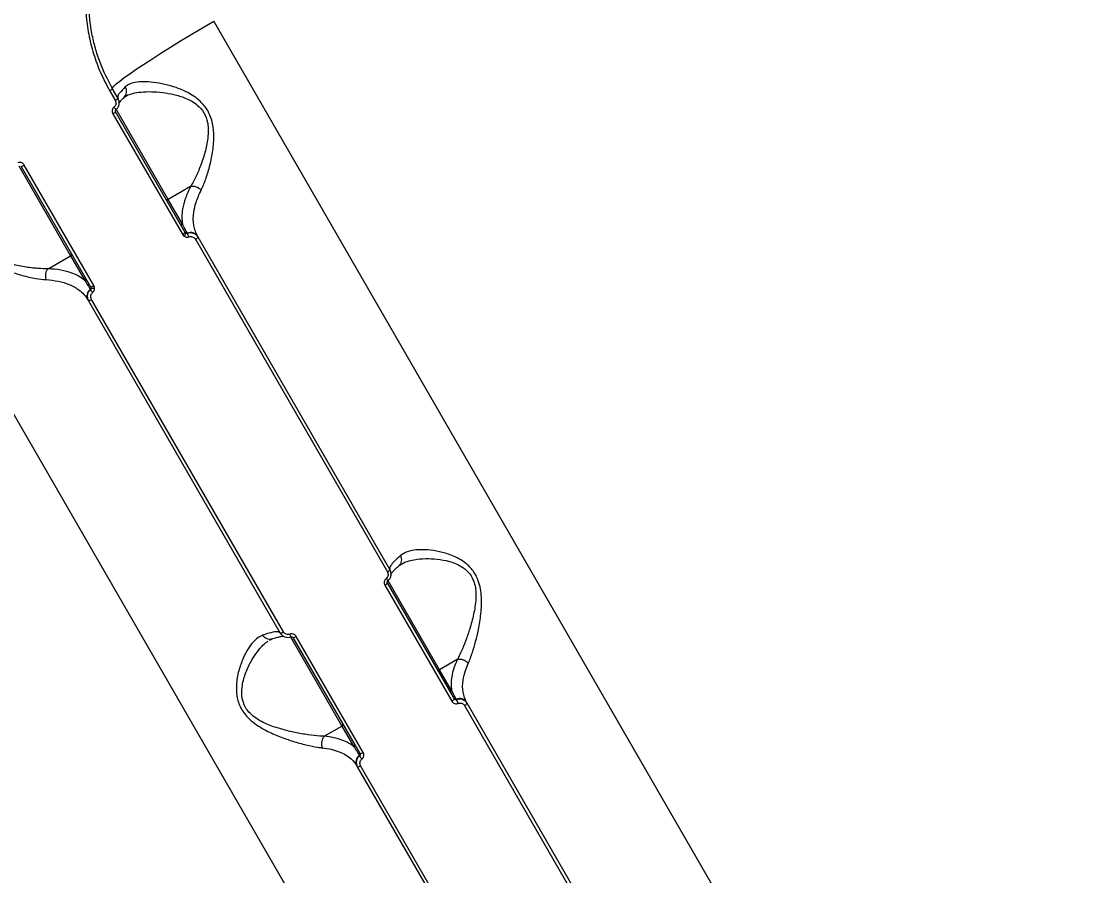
# Model space of a CAD drawing. Header units: millimetres. Extents: x -7447 to 8662, y -5576 to 6370.
# Drawn here: x 683.4 to 983.2, y -945.6 to -703 of the extents above; entities that cross this region are included whole.
import ezdxf

# ---------------------------------------------------------------- set-up
doc = ezdxf.new("R2010")
doc.units = ezdxf.units.MM
doc.layers.add('DiKom', color=7, linetype='Continuous')
doc.layers.add('DIKOM_ОБЪЕКТ', color=7, linetype='Continuous')
doc.styles.add('style1', font='arial.ttf', dxfattribs={"width": 0.8})
doc.dimstyles.new('1-50', dxfattribs={"dimtxt": 300, "dimasz": 200, "dimexe": 100, "dimexo": 0, "dimgap": 100, "dimtad": 1, "dimdec": 0, "dimtxsty": 'style1', "dimcen": 0, "dimclrd": 7, "dimclre": 7, "dimadec": 1, "dimazin": 2, "dimtfac": 1, "dimtdec": 0, "dimtmove": 1, "dimatfit": 3, "dimfxl": 0, "dimlwd": 25, "dimlwe": 18, "dimarcsym": 0})

# ---------------------------------------------------------------- blocks, each defined once
blk = doc.blocks.new('*D10')
at = {"color": 7, "linetype": 'Continuous', "lineweight": 18, "transparency": 16777216}
for p, q in [((-5489.75, 240.8), (-5489.75, 4573.49)), ((4778.18, -2126.78), (4778.18, 4573.49))]:
    blk.add_line(p, q, dxfattribs=at)
at = {"color": 7, "linetype": 'Continuous', "lineweight": 25, "transparency": 16777216}
blk.add_line((4578.18, 4473.49), (-5289.75, 4473.49), dxfattribs=at)
at = {"color": 7, "linetype": 'Continuous', "transparency": 16777216}
for points in [[(-5289.75, 4506.82), (-5289.75, 4440.16), (-5489.75, 4473.49)], [(4578.18, 4506.82), (4578.18, 4440.16), (4778.18, 4473.49)]]:
    blk.add_solid(points, dxfattribs=at)
at = {"layer": 'Defpoints', "color": 0, "linetype": 'Continuous', "transparency": 16777216}
for p in [(-5489.75, 4473.49), (-5489.75, 240.8), (4778.18, -2126.78)]:
    blk.add_point(p, dxfattribs=at)
at = {"color": 0, "linetype": 'Continuous', "lineweight": 15, "transparency": 16777216, "insert": (-777.31, 4726.76), "char_height": 300, "attachment_point": 5, "style": 'style1'}
blk.add_mtext('10300', dxfattribs=at)
blk = doc.blocks.new('*D11')
at = {"color": 7, "linetype": 'Continuous', "lineweight": 18, "transparency": 16777216}
for p, q in [((2045.4, 3512.26), (7772.09, 3512.26)), ((-1858.48, -4091.08), (7772.09, -4091.08))]:
    blk.add_line(p, q, dxfattribs=at)
at = {"color": 7, "linetype": 'Continuous', "lineweight": 25, "transparency": 16777216}
blk.add_line((7672.09, -3891.08), (7672.09, 3312.26), dxfattribs=at)
at = {"color": 7, "linetype": 'Continuous', "transparency": 16777216}
for points in [[(7638.76, 3312.26), (7705.42, 3312.26), (7672.09, 3512.26)], [(7638.76, -3891.08), (7705.42, -3891.08), (7672.09, -4091.08)]]:
    blk.add_solid(points, dxfattribs=at)
at = {"layer": 'Defpoints', "color": 0, "linetype": 'Continuous', "transparency": 16777216}
for p in [(2045.4, 3512.26), (7672.09, 3512.26), (-1858.48, -4091.08)]:
    blk.add_point(p, dxfattribs=at)
at = {"color": 0, "linetype": 'Continuous', "lineweight": 15, "transparency": 16777216, "insert": (7418.92, 3.22), "char_height": 300, "attachment_point": 5, "rotation": 90, "style": 'style1'}
blk.add_mtext('7600', dxfattribs=at)
blk = doc.blocks.new('*D12')
at = {"layer": 'Defpoints', "color": 0, "transparency": 16777216}
for p in [(-7446.93, 5919.72), (-7446.93, 736.93), (6905.53, -2412.68)]:
    blk.add_point(p, dxfattribs=at)
at = {"layer": 'DiKom', "color": 7, "lineweight": 18, "transparency": 16777216}
for p, q in [((-7446.93, 736.93), (-7446.93, 6019.72)), ((6905.53, -2412.68), (6905.53, 6019.72))]:
    blk.add_line(p, q, dxfattribs=at)
at = {"layer": 'DiKom', "color": 7, "lineweight": 25, "transparency": 16777216}
blk.add_line((6705.53, 5919.72), (-7246.93, 5919.72), dxfattribs=at)
at = {"layer": 'DiKom', "color": 7, "transparency": 16777216}
for points in [[(-7246.93, 5953.05), (-7246.93, 5886.39), (-7446.93, 5919.72)], [(6705.53, 5953.05), (6705.53, 5886.39), (6905.53, 5919.72)]]:
    blk.add_solid(points, dxfattribs=at)
at = {"layer": 'DiKom', "color": 0, "transparency": 16777216, "insert": (-918.31, 6173), "char_height": 300, "attachment_point": 5, "style": 'style1'}
blk.add_mtext('14300', dxfattribs=at)
blk = doc.blocks.new('*D13')
at = {"layer": 'Defpoints', "color": 0, "transparency": 16777216}
for p in [(2049.72, 5594.27), (-1141.86, -5576.35), (8561.69, -5576.35)]:
    blk.add_point(p, dxfattribs=at)
at = {"layer": 'DiKom', "color": 7, "lineweight": 18, "transparency": 16777216}
for p, q in [((2049.72, 5594.27), (8661.69, 5594.27)), ((-1141.86, -5576.35), (8661.69, -5576.35))]:
    blk.add_line(p, q, dxfattribs=at)
at = {"layer": 'DiKom', "color": 7, "lineweight": 25, "transparency": 16777216}
blk.add_line((8561.69, 5394.27), (8561.69, -5376.35), dxfattribs=at)
at = {"layer": 'DiKom', "color": 7, "transparency": 16777216}
for points in [[(8528.35, 5394.27), (8595.02, 5394.27), (8561.69, 5594.27)], [(8528.35, -5376.35), (8595.02, -5376.35), (8561.69, -5576.35)]]:
    blk.add_solid(points, dxfattribs=at)
at = {"layer": 'DiKom', "color": 0, "transparency": 16777216, "insert": (8308.52, 8.96), "char_height": 300, "attachment_point": 5, "rotation": 90, "style": 'style1'}
blk.add_mtext('11200', dxfattribs=at)

msp = doc.modelspace()

# ---------------------------------------------------------------- linework, layer by layer
at = {"layer": 'DIKOM_ОБЪЕКТ', "color": 7, "linetype": 'Continuous', "lineweight": 15}
for p, q in [((977.4, -1117.56), (738.07, -703.03)), ((710.91, -724.98), (709.31, -722.22)), ((708.51, -722.74), (710.11, -725.51)), ((713.02, -724.37), (713.2, -724.25)), ((725.15, -753.66), (710.36, -728.03)), ((709.42, -729.34), (729.17, -763.54)), ((729.96, -762.98), (710.22, -728.8)), ((682.69, -744.11), (697.42, -769.62)), ((683.38, -744.3), (703.11, -778.48)), ((703.99, -778.07), (684.24, -743.87)), ((731.49, -750), (725.15, -753.66)), ((729.2, -760.66), (725.15, -753.66)), ((647.14, -755.54), (886.47, -1170.07)), ((730.64, -763.33), (730.59, -763.24)), ((733.66, -764.39), (733.51, -764.14)), ((788.11, -858.71), (733.66, -764.39)), ((732.88, -764.96), (787.38, -859.35)), ((691.02, -773.32), (697.42, -769.62)), ((697.42, -769.62), (701.48, -776.66)), ((703.02, -779.16), (703.07, -779.25)), ((702.34, -782.14), (702.48, -782.39)), ((702.48, -782.39), (756.94, -876.71)), ((757.86, -876.39), (703.36, -782)), ((790.8, -857.5), (791.33, -857.15)), ((786.67, -863.14), (805.67, -896.04)), ((806.39, -895.37), (787.41, -862.49)), ((802.21, -887.12), (787.54, -861.72)), ((759.88, -877.8), (774.49, -903.12)), ((760.56, -877.99), (779.55, -910.87)), ((780.49, -910.58), (761.49, -877.67)), ((753.87, -878.8), (754.04, -878.69)), ((807.23, -884.21), (802.21, -887.12)), ((805.61, -893.01), (802.21, -887.12)), ((807.04, -895.65), (806.95, -895.5)), ((809.3, -897.31), (862.59, -989.62)), ((810.01, -896.64), (809.87, -896.39)), ((863.27, -988.88), (810.01, -896.64)), ((769.46, -906.02), (774.49, -903.12)), ((774.49, -903.12), (777.89, -909.01)), ((779.38, -911.42), (779.47, -911.57)), ((833.08, -1006.67), (779.78, -914.35)), ((778.7, -914.39), (778.84, -914.64)), ((778.84, -914.64), (832.09, -1006.88))]:
    msp.add_line(p, q, dxfattribs=at)
at = {"layer": 'DIKOM_ОБЪЕКТ', "color": 7, "linetype": 'Continuous', "lineweight": 15, "flags": 128}
msp.add_lwpolyline([(709.31, -722.22), (709.36, -721.94), (709.73, -721.48), (710.4, -720.85), (711.39, -720.05), (712.67, -719.08), (714.24, -717.96), (716.07, -716.7), (718.16, -715.3), (720.49, -713.79), (723.03, -712.17), (725.76, -710.46), (728.66, -708.67), (731.7, -706.83), (734.84, -704.94), (738.07, -703.03)], dxfattribs=at)
at = {"layer": 'DIKOM_ОБЪЕКТ', "color": 7, "linetype": 'Continuous', "lineweight": 15}
for centre, radius, start, end in [((706.59, -718.95), 4.25, 296.8627, 309.844), ((710.99, -722.94), 2.35, 318.4321, 32.8505), ((708.28, -721.88), 4.06, 296.72, 310.3014), ((703.9, -732.63), 7.84, 34.7464, 41.581), ((707.66, -725.81), 3.94, 296.5814, 310.6866), ((682.08, -740.58), 3.94, 289.3115, 303.4196), ((732.1, -753), 3.06, 39.5117, 101.3118), ((724.9, -753.26), 0.478, 212.9364, 302.6574), ((728.94, -760.26), 0.478, 212.937, 302.6569), ((728.07, -761.17), 2.62, 294.8822, 316.2353), ((726.56, -761.85), 3.86, 324.4564, 339.2531), ((730.4, -762.78), 0.5, 241.8147, 292.1477), ((731.53, -765.39), 2.35, 32.3288, 113.6345), ((720.97, -767.89), 10.69, 19.8908, 25.2406), ((731.82, -762.66), 2.53, 294.7669, 316.7171), ((697.2, -769.2), 0.478, 297.3444, 27.0627), ((701.26, -776.23), 0.478, 297.3431, 27.063), ((704.41, -781.05), 2.35, 126.3667, 207.67), ((702.72, -778.77), 0.5, 307.85, 358.1877), ((711.85, -773.15), 10.69, 214.759, 220.1093), ((702.49, -775.93), 2.62, 283.7671, 305.1173), ((703.84, -774.97), 3.86, 260.7442, 275.5449), ((701.9, -779.93), 2.53, 283.2806, 305.2337), ((786.87, -858.02), 1.43, 290.9673, 331.0344), ((786.16, -861.81), 1.42, 290.8512, 331.2992), ((763.97, -880.62), 30.11, 38.5203, 40.0589), ((756.96, -875.28), 1.43, 268.9656, 309.0327), ((788.59, -866.53), 30.76, 199.9531, 201.4593), ((760.6, -876.57), 1.42, 268.7008, 309.1488), ((801.95, -886.71), 0.478, 212.9352, 302.6587), ((805.35, -892.6), 0.478, 212.9352, 302.6587), ((805.24, -894.85), 1.27, 289.8906, 335.8262), ((806.76, -895.07), 0.469, 212.3317, 293.6373), ((807.89, -897.65), 2.35, 32.3281, 113.6344), ((799.55, -899.5), 8.42, 19.5762, 27.223), ((808.87, -896.14), 1.25, 289.8652, 336.273), ((774.27, -902.69), 0.478, 297.3413, 27.0648), ((777.67, -908.58), 0.478, 297.3413, 27.0648), ((779.1, -911.04), 0.469, 306.3627, 27.6683), ((779.68, -909.61), 1.27, 264.1738, 310.1094), ((780.77, -913.31), 2.35, 126.3672, 207.6703), ((778.97, -913.4), 1.25, 263.727, 310.1348), ((786.56, -907), 8.44, 212.7837, 220.4171)]:
    msp.add_arc(centre, radius, start, end, dxfattribs=at)
for points, knots in [([(714.93, -662.93), (713.54, -664.58), (710.76, -667.88), (707.55, -673.23), (705.07, -678.66), (703.3, -684.08), (702.13, -689.67), (701.61, -695.37), (701.72, -701.1), (702.46, -706.78), (703.86, -712.33), (705.82, -717.71), (707.61, -721.07), (708.51, -722.74)], [0, 0, 0, 0, 0.100969, 0.201936, 0.290338, 0.379023, 0.467424, 0.556113, 0.645089, 0.73378, 0.822425, 0.911353, 1, 1, 1, 1]), ([(709.31, -722.22), (708.04, -719.77), (706.12, -716.05), (704.41, -710.71), (703.12, -705.27), (702.54, -699.67), (702.65, -694.07), (703.24, -688.51), (704.52, -683.05), (706.46, -677.82), (708.56, -673.37), (711.46, -668.51), (714.18, -665.28), (715.55, -663.65)], [0, 0, 0, 0, 0.131218, 0.198784, 0.26635, 0.397568, 0.465157, 0.532745, 0.663479, 0.730815, 0.798151, 0.898244, 1, 1, 1, 1]), ([(712.96, -721.67), (712.38, -722.27), (711.21, -723.47), (710.73, -724.45), (710.84, -724.81), (710.87, -724.92)], [0, 0, 0, 0, 0.398482, 0.808525, 1, 1, 1, 1]), ([(734.46, -751.05), (734.9, -750.07), (735.79, -748.1), (736.91, -744.41), (737.81, -740.35), (738.2, -736.19), (737.96, -732.73), (737.24, -730.21), (736.2, -727.96), (734.56, -725.96), (732.54, -724.37), (730.24, -723.02), (727.41, -721.83), (724.1, -720.91), (720.91, -720.35), (718.06, -720.18), (715.72, -720.38), (714.01, -720.86), (713.28, -721.43), (712.96, -721.67)], [0, 0, 0, 0, 0.075908, 0.151905, 0.228634, 0.305187, 0.368861, 0.401619, 0.434331, 0.490458, 0.528235, 0.566084, 0.630877, 0.695771, 0.764523, 0.83323, 0.893681, 0.954064, 1, 1, 1, 1]), ([(710.33, -728.16), (710.37, -728.13), (710.61, -727.92), (710.99, -727.43), (711.26, -726.62), (711.26, -725.75), (711.02, -725.24), (710.91, -724.98)], [0, 0, 0, 0, 0.037107, 0.277962, 0.518762, 0.759346, 1, 1, 1, 1]), ([(711.14, -726.35), (711.14, -726.35), (711.14, -726.35), (711.29, -726.11), (711.64, -725.67), (712.13, -725.13), (712.59, -724.69), (712.77, -724.53)], [0, 0, 0, 0, 0.1146, 0.322684, 0.562815, 0.831541, 1, 1, 1, 1]), ([(712.84, -724.57), (712.86, -724.54), (712.92, -724.46), (713.1, -724.35), (713.22, -724.29)], [0, 0, 0, 0, 0.334441, 1, 1, 1, 1]), ([(713.2, -724.25), (713.22, -724.23), (713.72, -723.9), (715.11, -723.5), (717.45, -723.09), (720.33, -723), (723.48, -723.23), (726.75, -723.79), (729.51, -724.61), (731.75, -725.66), (733.66, -726.93), (735.46, -728.95), (736.18, -731.04), (736.56, -733.31), (736.52, -736.08), (735.75, -739.91), (734.53, -743.67), (733.08, -747.16), (732.03, -749.04), (731.49, -750)], [0, 0, 0, 0, 0.003698, 0.067519, 0.133023, 0.205974, 0.280421, 0.347931, 0.416817, 0.454514, 0.493112, 0.547644, 0.60151, 0.611242, 0.675539, 0.754935, 0.836973, 0.917468, 1, 1, 1, 1]), ([(709.76, -727.42), (709.74, -727.44), (709.59, -727.57), (709.37, -727.86), (709.21, -728.35), (709.21, -728.87), (709.35, -729.18), (709.42, -729.34)], [0, 0, 0, 0, 0.03729, 0.278224, 0.519036, 0.759557, 1, 1, 1, 1]), ([(710.11, -725.51), (710.18, -725.67), (710.32, -725.98), (710.32, -726.5), (710.16, -726.98), (709.93, -727.28), (709.78, -727.41), (709.76, -727.42)], [0, 0, 0, 0, 0.240471, 0.481007, 0.721876, 0.962859, 1, 1, 1, 1]), ([(710.22, -728.79), (710.22, -728.79), (710.18, -728.73), (710.15, -728.59), (710.17, -728.4), (710.24, -728.25), (710.32, -728.19), (710.35, -728.16)], [0, 0, 0, 0, 0.034463, 0.305443, 0.57823, 0.848096, 1, 1, 1, 1]), ([(675.79, -743.12), (675.43, -743.27), (674.71, -743.58), (673.5, -744.67), (672.18, -746.45), (670.83, -749.07), (669.65, -752.18), (668.81, -755.47), (668.35, -758.76), (668.37, -762.02), (669.02, -764.87), (670.12, -767.05), (671.24, -768.58), (672.61, -769.94), (674.48, -771.37), (676.84, -772.72), (680.08, -774.11), (683.74, -775.28), (687.45, -776.1), (689.51, -776.31), (690.45, -776.41)], [0, 0, 0, 0, 0.045077, 0.090183, 0.158888, 0.227684, 0.298405, 0.369113, 0.425049, 0.480819, 0.54082, 0.571384, 0.601955, 0.634467, 0.66703, 0.719847, 0.77277, 0.852885, 0.932986, 1, 1, 1, 1]), ([(684.24, -743.87), (684.23, -743.85), (684.13, -743.68), (683.88, -743.41), (683.42, -743.17), (682.91, -743.08), (682.58, -743.17), (682.42, -743.21)], [0, 0, 0, 0, 0.037233, 0.27788, 0.51859, 0.759225, 1, 1, 1, 1]), ([(691.02, -773.32), (691.02, -773.32), (690.08, -773.34), (688, -773.27), (684.34, -772.83), (680.74, -772.08), (677.56, -771.06), (675.28, -770.04), (673.48, -768.88), (671.97, -767.56), (671.01, -766.16), (670.19, -764.2), (669.83, -761.91), (670.1, -758.95), (670.83, -755.92), (671.98, -752.85), (673.43, -749.93), (675.02, -747.41), (676.5, -745.72), (677.55, -744.79), (678.03, -744.56), (678.13, -744.51)], [0, 0, 0, 0, 0.00005, 0.071227, 0.15495, 0.24082, 0.294616, 0.34949, 0.381066, 0.413515, 0.459199, 0.472036, 0.530604, 0.586773, 0.644846, 0.718812, 0.794273, 0.866517, 0.940522, 0.987561, 1, 1, 1, 1]), ([(731.49, -750), (730.97, -751.1), (729.9, -753.33), (729.18, -756.18), (728.93, -758.64), (729.11, -759.99), (729.2, -760.66)], [0, 0, 0, 0, 0.27945, 0.563418, 0.780711, 1, 1, 1, 1]), ([(733.51, -764.14), (733.07, -763.14), (732.17, -761.1), (732.24, -757.74), (732.98, -754.37), (733.94, -752.22), (734.46, -751.05)], [0, 0, 0, 0, 0.284864, 0.577747, 0.771567, 1, 1, 1, 1]), ([(730.59, -763.24), (730.17, -762.5), (729.69, -761.64), (729.25, -760.77), (729.2, -760.66)], [0, 0, 0, 0, 0.870778, 1, 1, 1, 1]), ([(729.17, -763.54), (729.21, -763.6), (729.34, -763.82), (729.55, -763.99), (729.7, -764.1)], [0, 0, 0, 0, 0.287894, 1, 1, 1, 1]), ([(729.7, -764.1), (729.82, -764.16), (730.08, -764.31), (730.55, -764.38), (730.87, -764.29), (731.02, -764.25)], [0, 0, 0, 0, 0.298613, 0.649045, 1, 1, 1, 1]), ([(730.17, -763.22), (730.11, -763.17), (730.03, -763.1), (729.97, -763), (729.96, -762.98)], [0, 0, 0, 0, 0.705256, 1, 1, 1, 1]), ([(730.64, -763.33), (730.6, -763.34), (730.54, -763.35), (730.43, -763.35), (730.3, -763.32), (730.21, -763.25), (730.17, -763.22)], [0, 0, 0, 0, 0.261821, 0.321043, 0.671591, 1, 1, 1, 1]), ([(733.66, -764.39), (733.62, -764.32), (733.43, -764.01), (732.96, -763.57), (732.23, -763.22), (731.42, -763.11), (730.9, -763.26), (730.64, -763.33)], [0, 0, 0, 0, 0.074899, 0.315164, 0.545141, 0.771493, 1, 1, 1, 1]), ([(731.02, -764.25), (731.18, -764.21), (731.5, -764.12), (731.99, -764.2), (732.44, -764.43), (732.73, -764.72), (732.85, -764.91), (732.88, -764.96)], [0, 0, 0, 0, 0.224968, 0.449591, 0.680331, 0.923811, 1, 1, 1, 1]), ([(691.02, -773.32), (690.86, -773.52), (690.55, -773.91), (690.29, -774.71), (690.24, -775.53), (690.35, -776.1), (690.44, -776.37), (690.45, -776.41)], [0, 0, 0, 0, 0.246249, 0.492476, 0.738718, 0.958036, 1, 1, 1, 1]), ([(691.02, -773.32), (691.02, -773.32), (691.02, -773.32), (691.02, -773.32), (691.02, -773.32)], [0, 0, 0, 0, 0.571185, 1, 1, 1, 1]), ([(701.48, -776.66), (700.95, -776.25), (699.88, -775.42), (697.63, -774.41), (694.77, -773.6), (692.28, -773.41), (691.02, -773.32)], [0, 0, 0, 0, 0.216072, 0.434111, 0.714767, 1, 1, 1, 1]), ([(690.45, -776.41), (691.63, -776.53), (694.02, -776.76), (697.18, -777.73), (699.58, -779.04), (701.3, -780.58), (701.99, -781.62), (702.34, -782.14)], [0, 0, 0, 0, 0.210647, 0.424751, 0.676207, 0.8374, 1, 1, 1, 1]), ([(701.48, -776.66), (701.94, -777.38), (702.47, -778.21), (702.96, -779.05), (703.02, -779.16)], [0, 0, 0, 0, 0.870219, 1, 1, 1, 1]), ([(703.07, -779.25), (702.87, -779.45), (702.45, -779.86), (702.15, -780.69), (702.12, -781.59), (702.37, -782.13), (702.48, -782.39)], [0, 0, 0, 0, 0.242516, 0.491701, 0.747273, 1, 1, 1, 1]), ([(703.22, -778.78), (703.22, -778.84), (703.23, -778.95), (703.19, -779.1), (703.12, -779.2), (703.08, -779.24), (703.07, -779.25)], [0, 0, 0, 0, 0.328279, 0.678688, 0.920365, 1, 1, 1, 1]), ([(703.11, -778.48), (703.14, -778.55), (703.19, -778.64), (703.21, -778.75), (703.22, -778.78)], [0, 0, 0, 0, 0.72095, 1, 1, 1, 1]), ([(703.68, -780.04), (703.79, -779.92), (704.02, -779.69), (704.2, -779.25), (704.21, -778.95), (704.21, -778.81)], [0, 0, 0, 0, 0.350963, 0.701392, 1, 1, 1, 1]), ([(704.21, -778.81), (704.21, -778.74), (704.18, -778.48), (704.07, -778.24), (703.99, -778.07)], [0, 0, 0, 0, 0.287937, 1, 1, 1, 1]), ([(703.36, -782), (703.29, -781.83), (703.13, -781.49), (703.14, -780.93), (703.31, -780.41), (703.56, -780.16), (703.68, -780.04)], [0, 0, 0, 0, 0.256631, 0.513665, 0.761205, 1, 1, 1, 1]), ([(810.36, -885.36), (810.76, -884.35), (811.49, -882.51), (812.45, -879.16), (813.29, -875.51), (814, -871.29), (814.19, -867.33), (813.85, -864.15), (813.19, -861.57), (811.84, -858.99), (809.82, -856.97), (807.7, -855.59), (805.16, -854.41), (802.12, -853.52), (798.73, -853.04), (795.62, -853.05), (792.94, -853.53), (791.73, -854.32), (791.14, -854.7)], [0, 0, 0, 0, 0.07855, 0.14306, 0.207605, 0.287217, 0.366551, 0.405754, 0.444853, 0.497446, 0.549692, 0.592271, 0.634938, 0.707298, 0.779729, 0.854484, 0.92914, 1, 1, 1, 1]), ([(791.14, -854.7), (790.5, -855.28), (789.24, -856.41), (788.24, -857.64), (787.96, -858.33), (788.05, -858.58), (788.08, -858.65)], [0, 0, 0, 0, 0.302893, 0.594464, 0.892036, 1, 1, 1, 1]), ([(790.77, -857.45), (790.83, -857.4), (791.09, -857.22), (791.35, -856.68), (791.49, -855.91), (791.38, -855.27), (791.22, -854.87), (791.16, -854.74), (791.14, -854.7)], [0, 0, 0, 0, 0.074958, 0.336608, 0.598262, 0.859908, 0.956753, 1, 1, 1, 1]), ([(791.36, -857.2), (791.68, -857), (792.66, -856.38), (795, -855.83), (798.09, -855.51), (801.48, -855.65), (804.46, -856.17), (806.95, -857.03), (808.98, -858.09), (810.88, -859.78), (812.04, -862.05), (812.49, -864.32), (812.54, -865.74), (812.47, -867.95), (812.03, -870.94), (811, -874.85), (809.85, -878.29), (808.6, -881.44), (807.75, -883.28), (807.24, -884.21), (807.24, -884.21)], [0, 0, 0, 0, 0.037507, 0.115979, 0.19668, 0.271958, 0.348888, 0.391545, 0.435143, 0.485929, 0.536349, 0.573221, 0.611744, 0.613715, 0.694747, 0.779146, 0.847245, 0.916512, 0.999958, 1, 1, 1, 1]), ([(787.38, -859.35), (787.44, -859.5), (787.58, -859.81), (787.58, -860.32), (787.42, -860.8), (787.19, -861.1), (787.04, -861.22), (787.02, -861.24)], [0, 0, 0, 0, 0.240655, 0.481421, 0.721624, 0.961188, 1, 1, 1, 1]), ([(787.53, -861.86), (787.56, -861.83), (787.81, -861.62), (788.19, -861.13), (788.46, -860.33), (788.46, -859.47), (788.23, -858.96), (788.11, -858.71)], [0, 0, 0, 0, 0.03878, 0.27837, 0.518641, 0.759438, 1, 1, 1, 1]), ([(788.31, -860.09), (788.32, -860.08), (788.34, -860.04), (788.54, -859.73), (788.96, -859.24), (789.65, -858.52), (790.27, -857.92), (790.74, -857.53), (790.8, -857.47)], [0, 0, 0, 0, 0.135926, 0.309813, 0.50889, 0.729209, 0.96447, 1, 1, 1, 1]), ([(787.02, -861.24), (787, -861.26), (786.85, -861.39), (786.63, -861.68), (786.47, -862.16), (786.46, -862.68), (786.6, -862.98), (786.67, -863.14)], [0, 0, 0, 0, 0.038548, 0.278082, 0.518348, 0.759229, 1, 1, 1, 1]), ([(787.41, -862.48), (787.41, -862.48), (787.37, -862.42), (787.34, -862.29), (787.36, -862.11), (787.43, -861.96), (787.51, -861.9), (787.54, -861.87)], [0, 0, 0, 0, 0.037649, 0.350939, 0.603089, 0.833933, 1, 1, 1, 1]), ([(751.96, -877.32), (751.84, -877.37), (751.24, -877.6), (750.21, -878.29), (748.82, -879.71), (747.47, -881.7), (746.12, -884.44), (744.95, -887.84), (744.37, -891.66), (744.6, -894.88), (745.35, -897.18), (746.2, -898.82), (747.35, -900.32), (748.87, -901.79), (750.76, -903.16), (753.47, -904.7), (756.79, -906.16), (760.64, -907.48), (764.32, -908.49), (767.07, -909.07), (768.47, -909.24), (768.89, -909.29)], [0, 0, 0, 0, 0.013454, 0.066321, 0.119232, 0.183273, 0.247351, 0.326479, 0.405364, 0.467859, 0.499095, 0.530302, 0.561441, 0.592621, 0.634512, 0.676487, 0.748084, 0.819759, 0.893957, 0.968063, 1, 1, 1, 1]), ([(756.9, -876.65), (756.7, -876.5), (756.28, -876.22), (754.58, -876.5), (752.96, -876.98), (752.09, -877.28), (751.96, -877.32)], [0, 0, 0, 0, 0.3435, 0.696939, 0.954532, 1, 1, 1, 1]), ([(754.51, -878.38), (754.44, -878.41), (754.16, -878.54), (753.56, -878.5), (752.83, -878.24), (752.32, -877.82), (752.06, -877.48), (751.98, -877.36), (751.96, -877.32)], [0, 0, 0, 0, 0.072488, 0.334823, 0.597187, 0.859533, 0.956637, 1, 1, 1, 1]), ([(754.52, -878.42), (754.64, -878.38), (755.28, -878.15), (756.18, -877.9), (757.16, -877.67), (757.74, -877.58), (758.04, -877.57), (758.02, -877.57), (758.01, -877.57)], [0, 0, 0, 0, 0.055987, 0.302594, 0.544177, 0.745015, 0.921562, 1, 1, 1, 1]), ([(756.94, -876.71), (756.96, -876.75), (757.13, -877.03), (757.55, -877.47), (758.3, -877.86), (759.15, -878), (759.69, -877.85), (759.96, -877.78)], [0, 0, 0, 0, 0.042255, 0.281982, 0.521271, 0.760627, 1, 1, 1, 1]), ([(759.68, -877.03), (759.51, -877.07), (759.19, -877.16), (758.68, -877.08), (758.23, -876.85), (757.98, -876.58), (757.88, -876.41), (757.86, -876.39)], [0, 0, 0, 0, 0.2394, 0.478681, 0.717911, 0.957716, 1, 1, 1, 1]), ([(761.49, -877.67), (761.48, -877.65), (761.38, -877.48), (761.13, -877.21), (760.68, -876.98), (760.17, -876.9), (759.84, -876.99), (759.68, -877.03)], [0, 0, 0, 0, 0.042627, 0.282457, 0.52162, 0.760758, 1, 1, 1, 1]), ([(759.97, -877.79), (759.97, -877.78), (760.03, -877.76), (760.16, -877.75), (760.33, -877.78), (760.48, -877.86), (760.53, -877.95), (760.56, -878)], [0, 0, 0, 0, 0.039834, 0.26921, 0.503804, 0.755161, 1, 1, 1, 1]), ([(769.46, -906.02), (769.46, -906.02), (769.04, -906), (767.63, -905.94), (764.88, -905.62), (761.25, -904.99), (757.45, -904.08), (754.21, -903.03), (751.56, -901.83), (749.77, -900.74), (748.32, -899.51), (747.06, -897.97), (746.42, -896.45), (745.99, -894.39), (746.02, -891.76), (746.97, -888.26), (748.42, -885.1), (750.04, -882.49), (751.59, -880.62), (752.78, -879.44), (753.42, -879.07), (753.57, -878.99)], [0, 0, 0, 0, 0.000042, 0.034398, 0.113646, 0.195073, 0.27078, 0.348132, 0.390766, 0.434339, 0.464498, 0.495816, 0.544821, 0.556877, 0.620145, 0.702296, 0.787647, 0.856417, 0.926361, 0.983009, 1, 1, 1, 1]), ([(753.87, -878.81), (754.01, -878.72), (754.25, -878.56), (754.44, -878.51), (754.52, -878.49)], [0, 0, 0, 0, 0.586518, 1, 1, 1, 1]), ([(807.23, -884.21), (806.87, -885.05), (806.15, -886.75), (805.6, -889.04), (805.38, -891.16), (805.53, -892.39), (805.61, -893.01)], [0, 0, 0, 0, 0.259545, 0.521841, 0.759873, 1, 1, 1, 1]), ([(807.24, -884.21), (807.24, -884.21), (807.24, -884.21), (807.23, -884.21), (807.23, -884.21)], [0, 0, 0, 0, 0.614308, 1, 1, 1, 1]), ([(807.24, -884.21), (807.49, -884.16), (808, -884.07), (808.83, -884.23), (809.6, -884.6), (810.06, -884.99), (810.28, -885.25), (810.33, -885.32), (810.36, -885.36)], [0, 0, 0, 0, 0.231633, 0.463252, 0.694878, 0.926497, 0.961046, 1, 1, 1, 1]), ([(809.87, -896.39), (809.47, -895.47), (808.64, -893.6), (808.74, -890.45), (809.4, -887.64), (810.08, -886.02), (810.36, -885.36)], [0, 0, 0, 0, 0.307258, 0.623325, 0.846354, 1, 1, 1, 1]), ([(806.95, -895.5), (806.88, -895.38), (806.53, -894.77), (806.07, -893.93), (805.71, -893.21), (805.61, -893.01)], [0, 0, 0, 0, 0.150421, 0.752129, 1, 1, 1, 1]), ([(805.67, -896.04), (805.69, -896.08), (805.8, -896.25), (806.06, -896.52), (806.5, -896.74), (807, -896.82), (807.32, -896.73), (807.48, -896.68)], [0, 0, 0, 0, 0.055767, 0.296798, 0.532669, 0.766248, 1, 1, 1, 1]), ([(807.04, -895.65), (806.98, -895.66), (806.87, -895.69), (806.7, -895.65), (806.54, -895.56), (806.44, -895.45), (806.4, -895.38), (806.39, -895.37)], [0, 0, 0, 0, 0.217856, 0.443592, 0.683591, 0.939768, 1, 1, 1, 1]), ([(810.01, -896.64), (809.98, -896.59), (809.81, -896.31), (809.38, -895.88), (808.65, -895.53), (807.83, -895.42), (807.3, -895.57), (807.04, -895.65)], [0, 0, 0, 0, 0.054752, 0.294416, 0.530117, 0.764684, 1, 1, 1, 1]), ([(807.48, -896.68), (807.64, -896.63), (807.96, -896.54), (808.46, -896.62), (808.91, -896.84), (809.17, -897.11), (809.28, -897.28), (809.3, -897.31)], [0, 0, 0, 0, 0.234068, 0.46797, 0.703948, 0.944857, 1, 1, 1, 1]), ([(769.46, -906.02), (769.29, -906.22), (768.96, -906.61), (768.69, -907.41), (768.61, -908.26), (768.73, -908.85), (768.84, -909.18), (768.88, -909.25), (768.89, -909.29)], [0, 0, 0, 0, 0.231634, 0.463253, 0.694872, 0.926497, 0.961046, 1, 1, 1, 1]), ([(769.46, -906.02), (769.46, -906.02), (769.46, -906.02), (769.46, -906.02), (769.46, -906.02)], [0, 0, 0, 0, 0.618276, 1, 1, 1, 1]), ([(777.89, -909.01), (777.4, -908.63), (776.41, -907.89), (774.48, -907.02), (772.21, -906.35), (770.38, -906.13), (769.46, -906.02)], [0, 0, 0, 0, 0.238043, 0.478158, 0.737714, 1, 1, 1, 1]), ([(768.89, -909.29), (769.76, -909.41), (771.49, -909.65), (773.69, -910.33), (775.58, -911.24), (777.37, -912.51), (778.2, -913.7), (778.7, -914.39)], [0, 0, 0, 0, 0.187282, 0.376544, 0.557005, 0.739194, 1, 1, 1, 1]), ([(777.89, -909.01), (777.97, -909.12), (778.36, -909.71), (778.86, -910.53), (779.26, -911.22), (779.38, -911.42)], [0, 0, 0, 0, 0.15042, 0.752117, 1, 1, 1, 1]), ([(779.55, -910.87), (779.58, -910.93), (779.63, -911.05), (779.64, -911.24), (779.6, -911.41), (779.53, -911.51), (779.48, -911.55), (779.47, -911.56), (779.47, -911.57)], [0, 0, 0, 0, 0.263125, 0.515953, 0.752081, 0.941043, 0.974161, 1, 1, 1, 1]), ([(780.14, -912.47), (780.15, -912.46), (780.3, -912.34), (780.53, -912.05), (780.7, -911.57), (780.71, -911.05), (780.56, -910.74), (780.49, -910.58)], [0, 0, 0, 0, 0.027839, 0.265029, 0.507723, 0.753959, 1, 1, 1, 1]), ([(779.47, -911.57), (779.44, -911.59), (779.2, -911.78), (778.82, -912.25), (778.52, -913.04), (778.5, -913.89), (778.73, -914.39), (778.84, -914.64)], [0, 0, 0, 0, 0.028635, 0.267076, 0.510144, 0.755654, 1, 1, 1, 1]), ([(779.78, -914.35), (779.71, -914.2), (779.57, -913.89), (779.58, -913.37), (779.75, -912.88), (779.98, -912.6), (780.12, -912.48), (780.14, -912.47)], [0, 0, 0, 0, 0.245805, 0.491803, 0.734291, 0.971521, 1, 1, 1, 1])]:
    msp.add_open_spline(points, degree=3, knots=knots, dxfattribs=at)

# ---------------------------------------------------------------- dimensions: what is measured, and where the dimension line sits
at = {"color": 7, "linetype": 'Continuous', "lineweight": 15}
for base, p1, p2, angle, text, picture, middle in [((-5489.75, 4473.49), (4778.18, -2126.78), (-5489.75, 240.8), 180, '10300', '*D10', (-777.31, 4473.49)), ((7672.09, 3512.26), (-1858.48, -4091.08), (2045.4, 3512.26), 270, '7600', '*D11', (7672.09, 3.22))]:
    dim = msp.add_linear_dim(base=base, p1=p1, p2=p2, angle=angle, text=text, dimstyle='1-50', dxfattribs=at)
    dim.commit()
    dim.dimension.update_dxf_attribs({"geometry": picture, "text_midpoint": middle, "dimtype": 160})
at = {"layer": 'DiKom'}
for base, p1, p2, angle, text, picture, middle in [((-7446.93, 5919.72), (6905.53, -2412.68), (-7446.93, 736.93), 180, '14300', '*D12', (-918.31, 5919.72)), ((8561.69, -5576.35), (2049.72, 5594.27), (-1141.86, -5576.35), 270, '11200', '*D13', (8561.69, 8.96))]:
    dim = msp.add_linear_dim(base=base, p1=p1, p2=p2, angle=angle, text=text, dimstyle='1-50', dxfattribs=at)
    dim.commit()
    dim.dimension.update_dxf_attribs({"geometry": picture, "text_midpoint": middle, "dimtype": 160})

doc.saveas('drawing.dxf')
